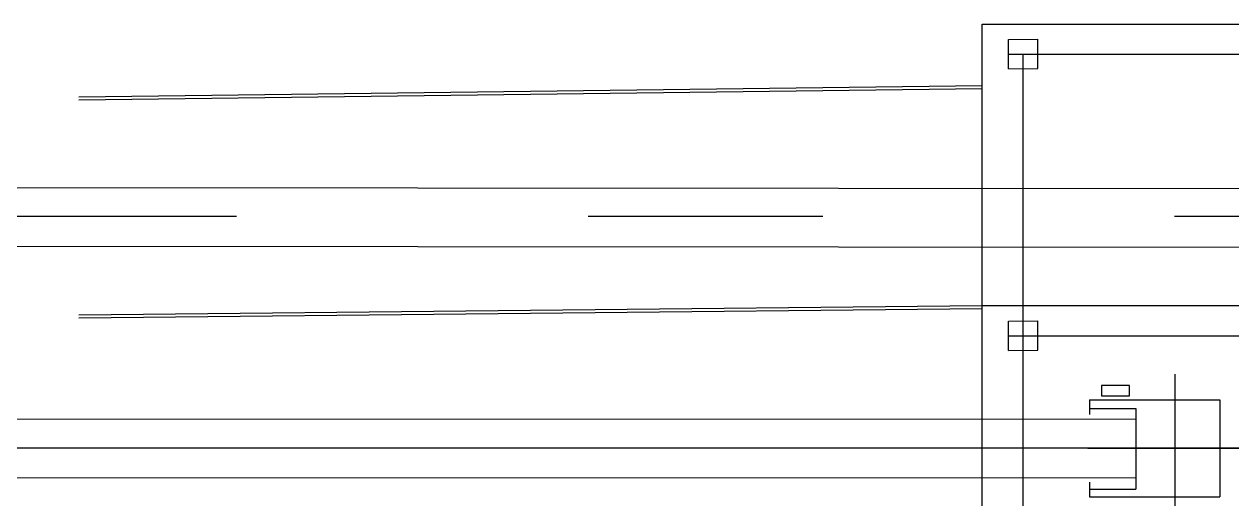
# Model space of a CAD drawing. Extents: x 878294 to 2409453, y -112941 to -40192.
# Drawn here: x 972808 to 974867, y -52400 to -51592 of the extents above; entities that cross this region are included whole.
import ezdxf

# ---------------------------------------------------------------- set-up
doc = ezdxf.new("R2010")
doc.units = 0
doc.header["$LTSCALE"] = 2000
doc.header["$MEASUREMENT"] = 0
for name, pattern in [('AM_DIN_G_W050', [13.75, 9.75, -1.5, 1, -1.5]), ('CENTERGY', [1600, 1300, -100, 100, -100]), ('CONTINU', [0])]:
    doc.linetypes.add(name, pattern=pattern)
doc.layers.add('3', color=3, linetype='CONTINUOUS')
doc.layers.add('CENTER', color=4, linetype='CENTERGY')
doc.layers.add('AM_7', color=4, linetype='AM_DIN_G_W050', lineweight=25)

msp = doc.modelspace()

# ---------------------------------------------------------------- linework, layer by layer
at = {"layer": '3', "linetype": 'Continuous', "lineweight": -3}
for p, q in [((969877.4, -51968.05, 0), (975139.54, -51971.76, 0)), ((974624.43, -52231.42, 0), (974847.18, -52231.42, 0)), ((974624.43, -52231.42, 0), (974624.43, -52256.62, 0)), ((974847.18, -52231.42, 0), (974847.18, -52397.02, 0)), ((974847.18, -52231.42, 0), (974847.18, -52397.02, 0)), ((974624.43, -52246.25, 0), (974703.63, -52246.25, 0)), ((974703.63, -52246.25, 0), (974703.63, -52383.77, 0)), ((974703.63, -52364.92, 0), (969357.59, -52364.57, 0)), ((974624.43, -52371.82, 0), (974624.43, -52397.02, 0)), ((974624.43, -52383.77, 0), (974703.63, -52383.77, 0)), ((974624.43, -52397.02, 0), (974847.18, -52397.02, 0)), ((974624.43, -52397.02, 0), (974847.18, -52397.02, 0))]:
    msp.add_line(p, q, dxfattribs=at)
at = {"layer": '3', "linetype": 'Continuous', "lineweight": -3, "elevation": 0}
msp.add_lwpolyline([(974693.13, -52224.82), (974693.13, -52207.24), (974645.12, -52207.24), (974645.12, -52224.82)], close=True, dxfattribs=at)
at = {"layer": 'AM_7', "color": 1, "linetype": 'CONTINU', "lineweight": -3}
for p, q in [((974441.44, -52707.12, 0), (974441.44, -51591.7, 0)), ((974441.44, -51591.7, 0), (977784.26, -51591.7, 0)), ((972900.94, -51715.63), (974441.44, -51696.21, 0)), ((972900.94, -51720.63), (974441.44, -51701.21, 0)), ((972900.94, -52086.96, 0), (974441.44, -52070.86, 0)), ((972900.94, -52091.96, 0), (974441.44, -52075.86, 0)), ((974441.44, -52070.86, 0), (975706.59, -52070.86, 0))]:
    msp.add_line(p, q, dxfattribs=at)
at = {"layer": 'AM_7', "lineweight": -3}
for p, q in [((974486.44, -51667.87, 0), (974486.44, -51617.86, 0)), ((974536.44, -51667.24, 0), (974536.44, -51617.23, 0)), ((974486.44, -51642.86, 0), (977784.26, -51642.86, 0)), ((974511.44, -52636.51, 0), (974511.44, -51642.86, 0)), ((974486.44, -52147.66, 0), (974486.44, -52097.65, 0)), ((974536.44, -52147.03, 0), (974536.44, -52097.02, 0)), ((974486.44, -52122.66, 0), (977784.26, -52122.66, 0))]:
    msp.add_line(p, q, dxfattribs=at)
at = {"layer": 'AM_7', "color": 3, "linetype": 'CONTINU', "lineweight": -3}
for p, q in [((969877.4, -51868.04, 0), (975156.69, -51871.78, 0)), ((974703.63, -52264.93, 0), (969357.37, -52264.57, 0))]:
    msp.add_line(p, q, dxfattribs=at)
at = {"layer": 'AM_7', "lineweight": -3, "ltscale": 0.2}
for p, q in [((969269.65, -51919.02, 0), (977875.26, -51919.02, 0)), ((974770.15, -52187.86, 0), (974770.1, -52502.38, 0)), ((975861.5, -52314.22, 0), (969357.48, -52314.22, 0)), ((974621.61, -52314.22, 0), (975642.58, -52314.22, 0))]:
    msp.add_line(p, q, dxfattribs=at)
at = {"layer": 'CENTER', "lineweight": -3, "ltscale": 2}
for p, q in [((974486.44, -51617.86, 0), (974536.44, -51617.23, 0)), ((974486.44, -51667.87, 0), (974536.44, -51667.24, 0)), ((974486.44, -52097.65, 0), (974536.44, -52097.02, 0)), ((974486.44, -52147.66, 0), (974536.44, -52147.03, 0))]:
    msp.add_line(p, q, dxfattribs=at)

doc.saveas('drawing.dxf')
